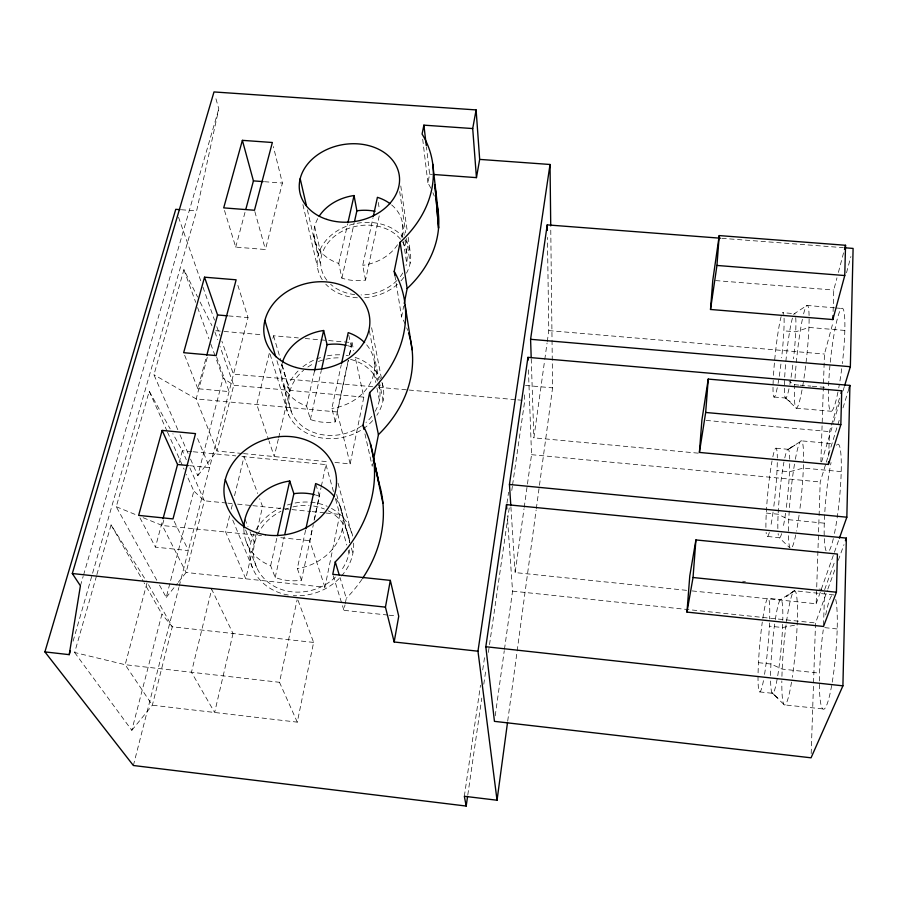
<?xml version="1.0" encoding="UTF-8"?>
<svg xmlns="http://www.w3.org/2000/svg" width="898" height="898" viewBox="0 0 898 898"><rect width="100%" height="100%" fill="white"/><g stroke="black" fill="none" stroke-linecap="round" stroke-linejoin="round"><path stroke-width="0.67" stroke-dasharray="4.49 3.37" d="M823.556 625.109L824.555 592.377M828.697 456.24L829.449 431.601L839.742 397.354M833.108 311.505L833.759 290.043L836.97 277.841M811.186 753.635L813.498 684.13M813.543 682.738L815.53 622.965L827.384 590.323M692.134 590.918L816.17 603.77L819.055 516.979M819.099 515.575L820.211 481.979L825.913 463.458M820.884 461.785L824.465 354.048L833.277 321.54M507.707 721.094L536.128 510.042M536.319 508.65L552.584 387.857L550.743 227.306M495.213 715.818L504.272 650.713M504.463 649.321L512.556 591.142L507.303 515.789M686.555 590.334L515.138 572.576L524.017 508.784M524.207 507.392L531.537 454.691L528.372 368.483M698.229 453.164L533.883 437.842L544.581 360.861M544.772 359.492L547.073 342.991M547.264 341.622L548.79 330.621L547.432 237.409M464.333 796.279L480.497 685.208M482.72 669.93L484.942 654.653M506.955 503.329L508.571 492.216M467.791 794.977L481.788 698.094M483.786 684.254L485.986 669.021M488.389 652.419L509.57 505.697M511.77 490.476L512.376 486.323M512.567 484.942L524.769 400.508L524.421 392.213M387.768 615.063L343.923 610.326L344.967 604.994M345.236 603.658L346.28 598.326L339.994 577.504M372.737 463.682L372.221 466.32L364.442 431.68M405.2 324.144A127.662 104.943 -14.5 0 0 401.574 316.904L403.696 306.106M430.872 188.288A120.658 94.503 -11 0 0 427.908 182.9L429.626 174.178L426.438 146.935M96.501 575.955L74.646 652.509L125.17 664.7L152.346 705.199L297.294 722.149L313.615 642.429L297.855 599.808M143.141 517.697L162.347 525.521L186.111 572.475L324.919 587.225L339.814 514.408L335.324 498.255M334.976 462.436L350.164 463.896L363.825 397.141L354.957 356.237M297.294 722.149L279.491 682.3L297.092 599.864M324.919 587.225L309.72 540.675L312.627 527.092M314.076 520.301L321.035 487.704M321.327 486.346L325.963 464.603L241.315 456.409M350.164 463.896L337.199 411.969L348.233 360.289M349.389 354.845L352.005 342.598L305.219 338.524M243.874 529.236A50.254 43.62 -18.5 0 0 270.635 565.718L275.203 577.448A49.48 43.149 -18.7 0 0 301.481 580.231L313.335 524.668M314.491 519.246L319.407 496.212L315.647 483.562M282.601 361.804A47.257 39.097 -12.7 0 0 306.6 406.098L310.382 419.523A46.573 38.737 -12.8 0 0 335.28 421.858L348.39 360.412M349.558 354.957L351.298 346.763L348.491 333.91M317.724 218.674A44.698 35.168 -9.5 0 0 338.748 263.428L341.891 278.144A44.081 34.899 -9.6 0 0 365.531 280.097L379.933 212.568M301.481 580.231L297.328 568.524L305.601 530.157M335.28 421.858L331.856 408.433L341.206 365.116M365.531 280.097L362.725 265.37L373.007 217.731M73.086 641.206L196.617 210.929L218.798 108.815L215.105 95.839M275.203 577.448L284.228 536.914M310.382 419.523L321.304 370.515M341.891 278.144L354.194 222.917M270.635 565.718L277.1 537.026M306.6 406.098L314.513 370.997M338.748 263.428L347.627 224.051M278.346 439.01L274.249 456.566L269.007 440.952M278.661 437.652L289.672 390.372L281.422 362.399M229.607 515.89L225.667 532.031L245.771 578.806L262.586 506.652L259.657 498.76M231.246 509.155L232.56 503.778M234.535 495.707L244.054 456.678L257.704 493.496M269.288 353.296L256.783 404.527L268.569 439.65M272.902 338.456L273.564 335.762L298.338 337.917M133.364 765.5L178.87 587.494M179.218 586.136L248.028 317.589L236.937 282.41M224.5 210.491L235.714 247.118L265.415 249.509L282.399 183.069L273.362 146.565M74.646 652.509L131.804 730.321L161.932 614.075L144.062 582.746M159.496 585.148L166.253 597.406L193.822 491.015L186.38 474.38M190.567 459.114L197.773 475.727L223.108 377.991L215.554 357.112M838.406 272.408L844.12 250.699M163.773 520.178L162.347 525.521L261.498 535.713M179.129 462.728L182.339 450.706L172.876 433.723M207.27 357.393L196.168 398.914L217.002 451.043L197.773 475.727M174.19 521.345L188.479 550.586L155.444 547.129L162.695 520.043M216.575 356.865L229.113 391.595L197.829 388.722L206.439 356.54M235.714 247.118L245.468 210.626M846.488 272.79L850.9 256.547M96.883 574.608L111.071 524.915L146.419 581.208M156.791 580.254L116.257 506.73L149.225 391.247L170.171 428.862M177.804 429.704L153.94 374.747L183.91 269.737L197.616 297.07M80.416 585.81L83.155 576.381M83.548 575.034L218.798 108.815M821.603 461.909L833.344 423.025M833.748 421.678L839.821 401.574M843.054 390.843L844.681 385.478M826.317 462.133L839.742 418.479M842.998 407.905L849.093 388.059M816.17 603.77L820.817 590.648M821.277 589.335L839.405 538.183M824.645 589.649L835.05 560.644M827.855 589.021L834.972 569.433M838.294 560.296L843.985 544.626M166.253 597.406L177.478 583.307M178.343 582.23L186.111 572.475L204.351 500.792L189.669 467.398M131.804 730.321L152.346 705.199L172.293 626.793L147.16 582.387L125.17 664.7L279.491 682.3M794.505 625.244L782.551 627.534L769.373 626.142M429.626 174.178L432.376 174.392M264.461 181.71L282.399 183.069M721.824 238.318L843.323 247.668M181.329 209.739L196.617 210.929M715.56 280.58L833.759 290.043M844.85 330.43L808.907 327.444L795.707 331.822L783.864 330.834M548.79 330.621L824.465 354.048M774.076 397.039L785.84 398.039L790.184 401.956L785.234 397.691L796.268 408.186L831.301 411.273M228.631 315.916L248.028 317.589M215.801 330.722L222.67 331.328M224.051 331.441L262.564 334.808M798.76 385.074L794.696 384.714L789.095 381.493M800.107 385.186L810.928 386.129M812.286 386.252L824.454 387.319M834.657 307.846L806.954 305.421L794.202 313.784L794.853 313.728L782.876 312.661M836.038 307.958L841.583 308.452M776.13 448.225L788.051 449.281L794.921 445.127L787.265 449.988L801.454 440.851L832.491 443.679M525.487 385.433L552.584 387.857M372.805 386.757L233.401 374.152L221.873 341.184M378.384 387.263L407.658 389.912M409.05 390.035L516.406 399.745M517.798 399.879L521.974 400.25M706.075 420.41L829.449 431.601M363.825 397.141L233.738 385.264L223.108 377.991M337.199 411.969L196.168 398.914L153.94 374.747M841.213 471.618L803.351 468.071L789.477 471.764L777.006 470.586M531.537 454.691L820.211 481.979M242.134 453.468L217.002 451.043L233.738 385.264L219.943 346.224M243.538 453.602L329.454 461.898M191.936 451.638L182.339 450.706L186.29 459.697M193.306 451.773L235.826 455.881M766.286 513.061L778.128 514.217L788.758 519.706L824.274 523.164M189.601 465.68L209.683 467.645L196.572 436.125M226.532 503.026L204.351 500.792L193.822 491.015M227.924 503.161L232.077 503.587M237.622 504.137L251.496 505.529M252.877 505.675L310.854 511.501M312.235 511.636L324.649 512.893M326.03 513.027L339.814 514.408M742.624 581.242L745.396 581.522M819.077 589.077L821.861 589.357M280.793 537.7L309.72 540.675M512.556 591.142L815.53 622.965M824.757 627.646L837.172 628.959M833.793 594.925L794.528 590.727L780.429 599.651L781.226 599.707L767.869 598.214M389.137 615.209L395.996 615.949M758.473 662.679L770.944 664.026L782.18 669.1L819.582 673.163M759.663 691.909L772.707 693.335L777.589 697.858L771.966 692.773L784.302 704.874L824.319 709.061M767.633 536.443L779.262 537.722L789.297 547.353M313.615 642.429L172.293 626.793L161.932 614.075M116.257 506.73L136.743 515.082M111.071 524.915L143.377 581.545M139.942 517.832L155.444 547.129M200.097 302.031L211.928 325.637M149.225 391.247L166.949 430.894M167.522 432.174L184.101 469.272M180.015 434.823L188.344 453.995M232.75 520.099L252.989 568.95M246.175 541.685L256.66 567.379M245.592 529.943L250.8 542.841M244.986 519.134L248.016 526.744M250.048 531.818L254.594 543.234M184.662 355.26L197.829 388.722M183.91 269.737L195.719 302.334M197.605 307.554L208.942 338.86M210.828 344.08L215.082 355.81M214.88 331.912L217.642 339.713M178.522 217.215L201.118 281.837M202.97 287.113L214.487 320.081M216.8 326.681L220.021 335.908M333.169 575.663L343.923 610.326M283.173 384.849L292.052 413.563M270.096 354.171L288.595 414.988M276.954 360.76L286.204 391.651M273.564 335.762L281.029 361.075M281.759 364.768L289.807 391.988M254.841 211.569L265.415 249.509M342.306 529.023L346.785 545.007M348.278 550.339L349.019 553M325.963 464.603L333.45 491.532M336.671 494.529L349.928 542.695M351.41 548.049L352.88 553.404M338.041 483.169L352.297 535.994M340.32 506.595L349.513 540.652M302.895 204.621L317.387 266.56M307.374 209.795L318.004 255.84M314.693 226.532L321.439 256.11M313.997 235.691L320.878 266.033M352.005 342.598L353.778 350.781M374.444 362.77L377.878 379.91M378.934 385.175L379.731 389.137M373.938 373.007L375.847 382.514M376.936 387.947L379.383 400.171M369.347 330.801L379.012 380.011M379.282 381.369L383.042 400.508M371.615 327.736L381.302 377.755M382.346 383.165L383.39 388.576M378.249 202.398L379.517 210.031M394.896 275.518L401.574 316.904M402.248 233.401L403.247 240.125M403.438 241.472L406.637 262.991M402.618 224.219L404.223 235.209M405.032 240.698L406.85 253.056M399.7 191.566L405.705 232.93M406.513 238.453L410.117 263.271M400.777 185.976L407.344 231.729M408.141 237.274L410.33 252.529M422.7 139.212L427.908 182.9M510.895 506.865L515.138 572.576M531.234 358.729L533.883 437.842M331.485 508.403A52.679 46.146 -19 0 1 352.791 536.42M353.655 543.122A52.679 46.146 -19 0 1 293.32 595.621M288.28 595.026A52.679 46.146 -19 0 1 253.842 534.007M256.042 529.786A52.679 46.146 -19 0 1 280.445 507.785M287.461 504.979A52.679 46.146 -19 0 1 327.254 506.326M315.389 494.921A49.48 43.149 -18.7 0 1 319.407 496.212M335.672 498.3A50.254 43.62 -18.5 0 1 297.328 568.524M328.32 510.827A48.728 42.689 -19 0 1 349.692 542.448M349.524 549.834A48.728 42.689 -19 0 1 340.825 571.027M335.448 577.077A48.728 42.689 -19 0 1 262.261 576.471A48.728 42.689 -19 0 1 280.962 511.276M285.216 509.357A48.728 42.689 -19 0 1 288.516 508.167M293.006 506.899A48.728 42.689 -19 0 1 309.08 505.529M313.604 506.034A48.728 42.689 -19 0 1 324.346 508.986M381.942 382.425A49.626 41.499 -12.9 0 1 376.834 415.269M372.681 420.601A49.626 41.499 -12.9 0 1 302.031 430.344A49.626 41.499 -12.9 0 1 298.607 370.459M302.918 366.721A49.626 41.499 -12.9 0 1 320.519 357.561M327.433 355.81A49.626 41.499 -12.9 0 1 341.554 354.878M346.19 355.339A49.626 41.499 -12.9 0 1 348.469 355.709M355.103 357.393A49.626 41.499 -12.9 0 1 380.449 378.664M347.481 345.629A46.573 38.737 -12.8 0 1 351.298 346.763M366.687 344.866A47.257 39.097 -12.7 0 1 331.856 408.433M350.546 359.38A45.91 38.39 -12.9 0 1 375.241 411.217M371.806 416.335A45.91 38.39 -12.9 0 1 365.98 422.487M361.692 425.854A45.91 38.39 -12.9 0 1 299.404 423.654A45.91 38.39 -12.9 0 1 303.603 370.234M307.857 367.013A45.91 38.39 -12.9 0 1 314.423 363.23M318.431 361.501A45.91 38.39 -12.9 0 1 341.027 357.92M405.043 239.654A47.01 37.447 -9.6 0 1 406.48 273.16M403.774 277.403A47.01 37.447 -9.6 0 1 400.474 281.388M397.421 284.352A47.01 37.447 -9.6 0 1 364.296 297.721M357.382 297.777A47.01 37.447 -9.6 0 1 325.783 284.195M322.236 279.682A47.01 37.447 -9.6 0 1 340.23 229.113A47.01 37.447 -9.6 0 1 402.697 236.69M391.629 204.912A44.698 35.168 -9.5 0 1 400.979 237.88M397.5 244.772A44.698 35.168 -9.5 0 1 362.725 265.37M326.917 280.299A43.486 34.64 -9.6 0 1 357.247 226.038A43.486 34.64 -9.6 0 1 406.019 265.527M402.809 272.936A43.486 34.64 -9.6 0 1 399.599 277.561M397.028 280.434A43.486 34.64 -9.6 0 1 361.063 294.937M354.721 294.6A43.486 34.64 -9.6 0 1 330.61 284.251M361.984 579.277A135.924 116.886 -20.6 0 1 346.28 598.326M406.749 327.882A127.662 104.943 -14.5 0 1 407.681 330.408M432.926 192.733A120.658 94.503 -11 0 1 434.273 196.134M825.689 614.962A57.517 7.51 -85.1 0 1 833.961 595.071M835.735 599.415A57.517 7.51 -85.1 0 1 833.389 674.589A57.517 7.51 -85.1 0 1 821.008 704.784A57.517 7.51 -85.1 0 1 823.253 629.857M781.934 676.362A57.349 6.028 -85 0 1 789.589 603.826A57.349 6.028 -85 0 1 797.323 604.59A57.349 6.028 -85 0 1 792.26 677.384M791.508 682.154A57.349 6.028 -85 0 1 781.844 680.92M775.311 619.609A47.1 4.546 -85 0 1 782.787 620.35M782.674 624.368A47.1 4.546 -85 0 1 776.231 683.737A47.1 4.546 -85 0 1 770.607 680.493M770.596 675.543A47.1 4.546 -85 0 1 774.75 623.369M762.829 618.295A47.055 4.153 -84.9 0 1 769.653 618.969M769.507 622.976A47.055 4.153 -84.9 0 1 764.333 675.711M763.457 680.662A47.055 4.153 -84.9 0 1 758.058 681.256A47.055 4.153 -84.9 0 1 762.29 622.056M795.359 459.215A54.138 5.433 -84.4 0 1 803.553 461.348M803.474 464.625A54.138 5.433 -84.4 0 1 799.59 511.4M799.074 515.216A54.138 5.433 -84.4 0 1 796.515 531.111M795.751 534.894A54.138 5.433 -84.4 0 1 792.036 547.41M790.004 547.915A54.138 5.433 -84.4 0 1 788.478 534.748M788.466 531.145A54.138 5.433 -84.4 0 1 794.651 463.211M837.553 444.263A54.284 6.769 -84.4 0 1 841.078 475.704A54.284 6.769 -84.4 0 1 833.961 535.792M833.322 538.598A54.284 6.769 -84.4 0 1 829 551.091M826.07 550.788A54.284 6.769 -84.4 0 1 831.065 462.537M836.476 445.285A54.284 6.769 -84.4 0 1 837.026 444.633M784.796 457.868A44.462 4.097 -84.4 0 1 789.712 459.204M789.724 463.727A44.462 4.097 -84.4 0 1 786.109 509.222M785.548 513.274A44.462 4.097 -84.4 0 1 782.91 528.495M781.63 533.625A44.462 4.097 -84.4 0 1 778.128 533.58M777.859 528.608A44.462 4.097 -84.4 0 1 783.954 461.976M772.852 456.756A44.429 3.738 -84.4 0 1 777.32 458.047M777.286 462.571A44.429 3.738 -84.4 0 1 773.605 508.01M773.066 512.062A44.429 3.738 -84.4 0 1 770.529 527.283M769.317 532.402A44.429 3.738 -84.4 0 1 766.129 532.391M765.915 527.44A44.429 3.738 -84.4 0 1 772.044 460.865M803.609 313.873A51.714 4.883 -83.9 0 1 809.098 320.698A51.714 4.883 -83.9 0 1 802.756 385.803M802.026 389.889A51.714 4.883 -83.9 0 1 794.797 382.649M795.044 378.339A51.714 4.883 -83.9 0 1 802.576 318.363M837.946 392.033A51.848 6.073 -83.8 0 1 828.517 387.61A51.848 6.073 -83.8 0 1 840.539 309.776A51.848 6.073 -83.8 0 1 842.346 363.578M841.707 368.73A51.848 6.073 -83.8 0 1 838.754 387.857M793.675 314.581A42.475 3.682 -84 0 1 795.078 314.064M795.74 317.701A42.475 3.682 -84 0 1 793.518 358.83M792.777 365.093A42.475 3.682 -84 0 1 789.847 384.456M788.994 388.744A42.475 3.682 -84 0 1 784.639 378.137A42.475 3.682 -84 0 1 792.597 317.522M782.45 313.076A42.442 3.356 -84 0 1 783.774 314.468M784.077 318.184A42.442 3.356 -84 0 1 781.63 357.808M780.912 364.072A42.442 3.356 -84 0 1 778.072 383.424M777.264 387.712A42.442 3.356 -84 0 1 773.212 380.393M773.481 375.353A42.442 3.356 -84 0 1 781.148 316.579M233.031 633.505L214.633 712.484L191.454 672.254L211.692 589.312L233.031 633.505M793.608 591.367L786.334 596.541L794.528 590.727L793.608 591.367"/><path stroke-width="1.35" d="M842.908 685.836L846.354 538.104L506.517 504.631L485.829 646.728L494.439 721.352L811.051 757.811L842.908 685.836L485.829 646.728M839.405 538.183L846.836 517.203L849.912 385.41L527.957 357.359L509.447 484.493L510.805 505.462M844.681 385.478L850.35 366.71L853.1 248.42L844.715 247.769M836.42 592.22L837.419 554.055L695.916 539.934L689.787 575.82L686.97 612.099L823.522 626.467L836.42 592.22L693.032 577.515L686.97 612.099M840.831 424.653L841.718 390.776L708.241 379.079L701.91 420.028L699.396 452.435L828.45 464.457L840.831 424.653L705.682 412.474L699.396 452.435M844.749 275.54L845.546 245.277L719.231 235.579L712.776 280.356L710.509 309.473L832.861 319.553L844.749 275.54L716.941 265.449L710.509 309.473M828.45 464.457L828.528 461.718M832.861 319.553L832.985 315.524M693.032 577.515L695.916 539.934M705.682 412.474L708.241 379.079M716.941 265.449L719.231 235.579M179.937 209.638L175.761 209.313L44.9 651.892L133.364 765.5L466.197 806.056L464.333 796.279L497.043 800.23L507.516 722.475M531.189 357.337L530.583 339.298L547.241 224.882L720.42 238.206M466.197 806.056L467.589 796.369M497.043 800.23L477.972 651.207L550.025 164.48L479.678 159.395L476.108 109.915L213.993 91.944L72.311 573.53L80.416 585.81L69.225 654.653L44.9 651.892M477.972 651.207L394.166 641.991L398.734 616.241L390.327 580.389L332.754 574.327L335.28 561.879A142.614 120.792 -19.9 0 0 363.005 425.259L369.639 392.561A133.578 107.861 -14.1 0 0 394.222 271.376L400.126 242.269A125.933 96.658 -10.8 0 0 422.082 134.06L423.89 125.148L472.707 128.56L476.445 177.636L433.756 174.493M476.445 177.636L479.678 159.395M394.166 641.991L385.444 607.138L390.327 580.389M472.707 128.56L476.108 109.915M373.254 461.044L378.44 434.632A127.662 104.943 -14.5 0 0 408.545 332.967M404.235 303.401L407.153 288.55A120.658 94.503 -11 0 0 436.742 204.295M305.892 528.787L315.647 483.562A50.254 43.62 -18.5 0 1 334.303 496.538M341.498 363.757L348.211 332.619A47.257 39.097 -12.7 0 1 364.599 342.598M373.299 216.373L377.407 197.313A44.698 35.168 -9.5 0 1 390.091 203.7M284.834 534.209L293.871 493.676L289.728 481.014A50.254 43.62 -18.5 0 0 243.874 528.114M321.607 369.145L327.074 344.641L323.639 330.498A47.257 39.097 -12.7 0 0 282.601 361.804M354.486 221.57L356.888 210.794L354.048 195.54A44.698 35.168 -9.5 0 0 319.205 216.182M277.415 535.657L289.728 481.014M314.513 370.997L323.639 330.498M347.93 222.693L354.048 195.54M844.479 249.352L845.546 245.277M163.054 518.685L177.557 464.502L162.145 430.423L195.517 433.611L173 518.909L138.64 515.396L162.145 430.423M206.798 355.193L217.563 314.962L204.531 277.19L236.118 279.806L216.115 355.586L183.652 352.69L204.531 277.19M245.839 209.268L253.427 180.88L242.381 140.346L272.363 142.501L254.471 210.255L223.703 207.876L242.381 140.346M69.225 654.653L70.381 650.623M840.932 393.403L841.718 390.776M849.093 388.059L849.912 385.41M845.4 540.708L846.354 538.104M253.427 180.88L263.092 181.609M530.583 339.298L850.35 366.71M217.563 314.962L227.25 315.804M509.447 484.493L846.836 517.203M177.557 464.502L188.266 465.546M72.311 573.53L385.444 607.138M225.297 479.633L244.032 526.071M335.28 561.879L339.208 574.9M264.899 320.463L275.753 356.731M300.179 178.657L306.431 205.743M379.315 484.157L374.241 462.043L382.941 503.217M363.005 425.259L363.926 429.367M370.38 443.657L378.058 478.825M369.639 392.561L378.44 434.632M405.133 305.118L412.103 349.76M394.222 271.376L394.896 275.518M400.126 242.269L407.153 288.55M438.224 212.343L432.769 164.132M423.89 125.148L426.281 145.577M506.517 504.631L506.809 508.818M527.957 357.359L528.058 360.143M547.241 224.882L547.32 230.449M550.025 164.48L550.732 225.903M293.871 493.676A49.48 43.149 -18.7 0 1 314.367 494.652M327.074 344.641A46.573 38.737 -12.8 0 1 346.179 345.326M356.888 210.794A44.081 34.899 -9.6 0 1 375.05 211.311M377.755 479.263A135.924 116.886 -20.6 0 1 362.691 578.211M436.147 198.705L434.946 184.831L438.55 228.159L436.147 198.705M265.292 534.759A57.001 48.75 -17.8 0 0 334.696 469.126A57.001 48.75 -17.8 0 0 240.709 453.973A57.001 48.75 -17.8 0 0 265.292 534.759M295.992 367.473A53.465 43.452 -12.4 0 0 369.482 316.635A53.465 43.452 -12.4 0 0 284.992 292.95A53.465 43.452 -12.4 0 0 295.992 367.473M326.816 219.393A50.445 38.906 -9.4 0 0 399.487 177.445A50.445 38.906 -9.4 0 0 321.899 152.076A50.445 38.906 -9.4 0 0 326.816 219.393"/></g></svg>
